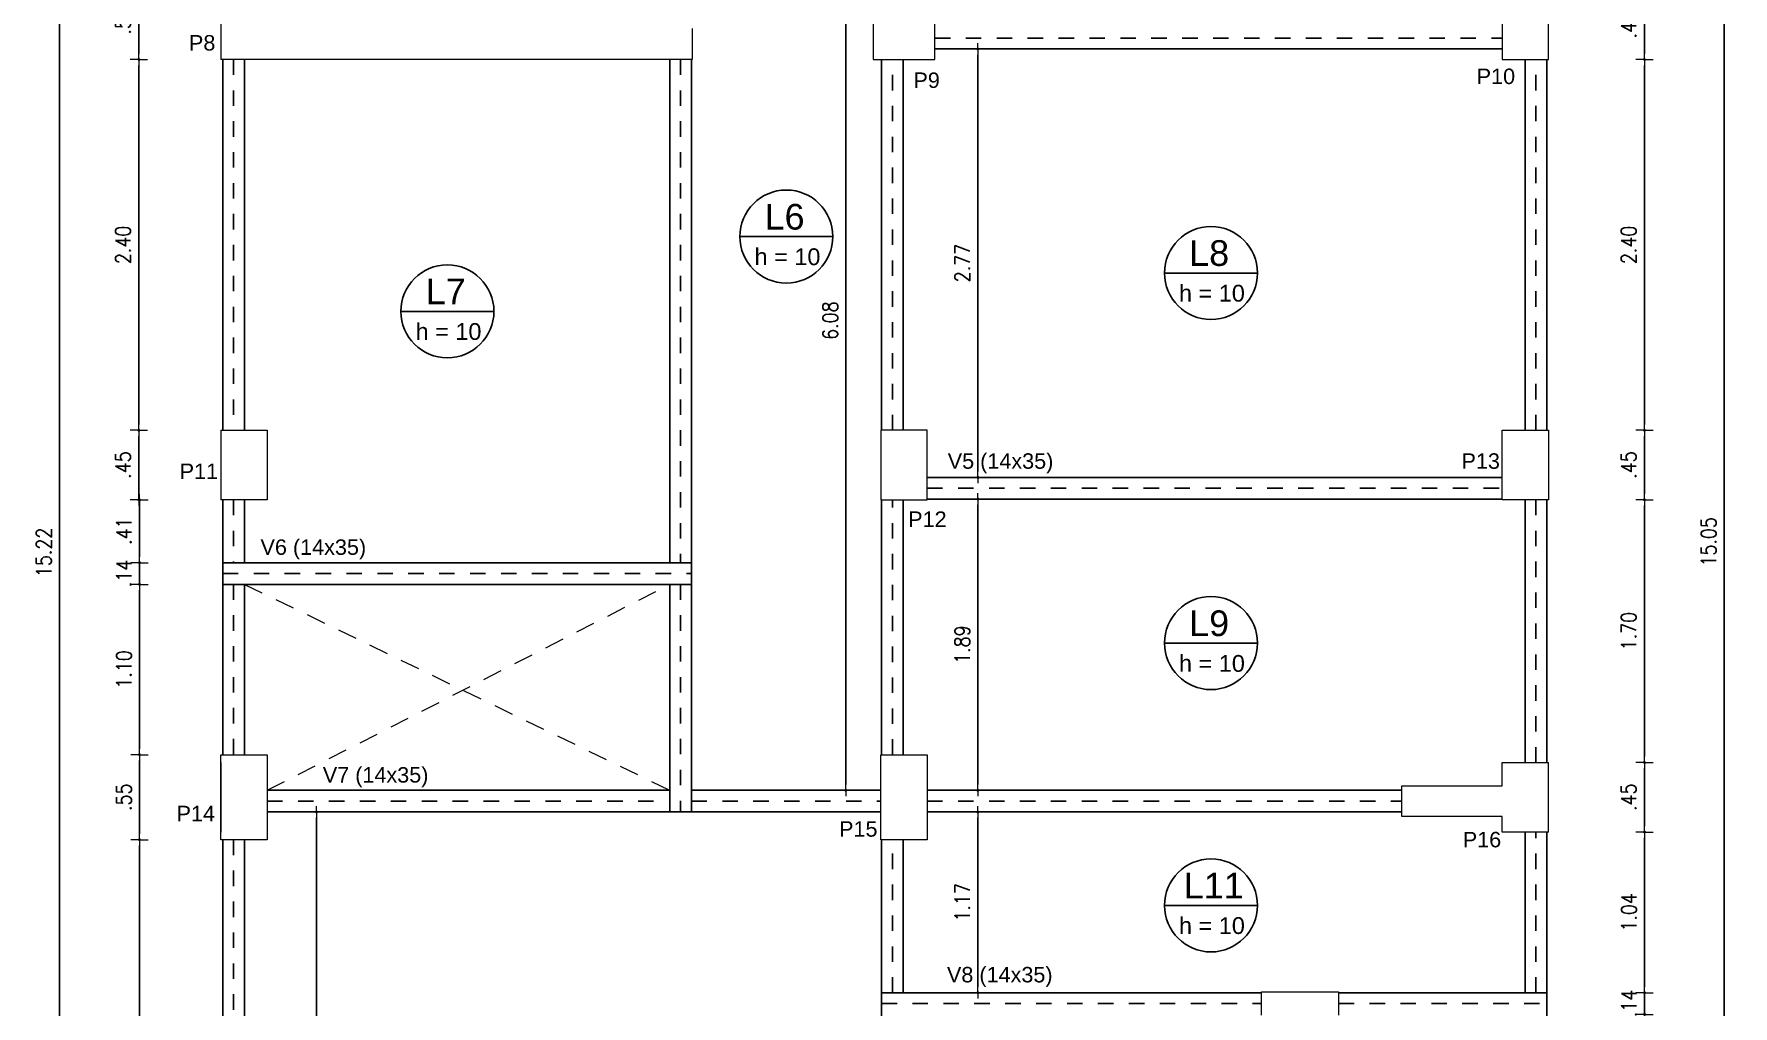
# Model space of a CAD drawing. Header units: millimetres. Extents: x 3231 to 3242, y 1355.4 to 1415.9.
# Drawn here: x 3230.98 to 3241.97, y 1400.95 to 1407.24 of the extents above; entities that cross this region are included whole.
import ezdxf

# ---------------------------------------------------------------- set-up
doc = ezdxf.new("R2010")
doc.units = ezdxf.units.MM
doc.linetypes.add('HIDDEN2', pattern=[4.7625, 3.175, -1.5875])
doc.linetypes.add('IMPORT-HIDDEN2', pattern=[0.1875, 0.125, -0.0625])
for name, color, linetype, lineweight in [('Cotas', 30, 'Continuous', 5), ('Nuevo_Dibujo & Figuras_Pluma_Nº__113', 7, 'Continuous', 25), ('Nuevo_Dibujo & Figuras_Pluma_Nº__2', 7, 'Continuous', 0), ('TEXTO', 3, 'Continuous', 0)]:
    doc.layers.add(name, color=color, linetype=linetype, lineweight=lineweight)
for name, color, linetype in [('eixo', 8, 'HIDDEN2'), ('LAJE', 1, 'Continuous'), ('Pilares', 2, 'Continuous'), ('viga', 4, 'Continuous')]:
    doc.layers.add(name, color=color, linetype=linetype)
doc.styles.get("Standard").update_dxf_attribs({"font": 'arial.ttf'})
doc.styles.add('T-COTA', font='ROMANS.SHX', dxfattribs={"width": 0.85})
doc.dimstyles.new('COTA 1-75', dxfattribs={"dimscale": 0.075, "dimtxt": 1.3, "dimasz": 0.5, "dimexe": 0.18, "dimexo": 0.0625, "dimgap": 0.7, "dimtad": 1, "dimtoh": 1, "dimzin": 4, "dimdsep": 46, "dimtxsty": 'T-COTA', "dimblk1": 'DOT', "dimblk2": 'DOT', "dimsah": 1, "dimcen": 2, "dimse1": 1, "dimse2": 1, "dimclrd": 253, "dimclre": 4, "dimclrt": 30, "dimadec": 0, "dimazin": 2, "dimtfac": 1, "dimtix": 1, "dimtmove": 2, "dimatfit": 2, "dimfxl": 1, "dimtolj": 1, "dimtzin": 0, "dimarcsym": 0})

# ---------------------------------------------------------------- blocks, each defined once
blk = doc.blocks.new('DOT')
at = {"color": 0, "linetype": 'ByBlock'}
for q in [(-1, 0), (0, 1.5), (0, -1.5), (1, 0)]:
    blk.add_line((0, 0), q, dxfattribs=at)
at = {"color": 0, "linetype": 'ByBlock', "const_width": 0.25}
blk.add_lwpolyline([(-0.125, 0, 1), (0.125, 0, 1)], format="xyb", close=True, dxfattribs=at)
blk = doc.blocks.new('*D109')
at = {"layer": 'Cotas', "color": 253, "lineweight": -2, "transparency": 16777216}
blk.add_line((3231.655, 1407.535), (3231.655, 1407.11), dxfattribs=at)
at = {"layer": 'Defpoints', "color": 0, "transparency": 16777216}
for p in [(3232.185, 1407.573), (3231.655, 1407.073), (3232.185, 1407.073)]:
    blk.add_point(p, dxfattribs=at)
at = {"layer": 'Cotas', "color": 253, "lineweight": -2, "transparency": 16777216, "xscale": 0.0375, "yscale": 0.0375, "zscale": 0.0375}
for p, rotation in [((3231.655, 1407.573), 90), ((3231.655, 1407.073), 270)]:
    blk.add_blockref('DOT', p, dxfattribs=dict(at, rotation=rotation))
at = {"layer": 'Cotas', "color": 30, "transparency": 16777216, "insert": (3231.553, 1407.323), "char_height": 0.0975, "attachment_point": 5, "rotation": 90, "style": 'T-COTA'}
blk.add_mtext('\\A1;.50', dxfattribs=at)
blk = doc.blocks.new('_Dot')
at = {"color": 0, "linetype": 'ByBlock', "lineweight": -2}
blk.add_line((-0.5, 0), (-1, 0), dxfattribs=at)
at = {"color": 0, "linetype": 'ByBlock', "const_width": 0.5}
blk.add_lwpolyline([(-0.25, 0, 1), (0.25, 0, 1)], format="xyb", close=True, dxfattribs=at)
blk = doc.blocks.new('*D110')
at = {"layer": 'Cotas', "color": 253, "lineweight": -2, "transparency": 16777216}
blk.add_line((3231.655, 1407.035), (3231.655, 1404.711), dxfattribs=at)
at = {"layer": 'Defpoints', "color": 0, "transparency": 16777216}
for p in [(3232.19, 1407.073), (3231.655, 1404.673), (3232.19, 1404.673)]:
    blk.add_point(p, dxfattribs=at)
at = {"layer": 'Cotas', "color": 253, "lineweight": -2, "transparency": 16777216, "xscale": 0.0375, "yscale": 0.0375, "zscale": 0.0375}
for p, rotation in [((3231.655, 1407.073), 90), ((3231.655, 1404.673), 270)]:
    blk.add_blockref('DOT', p, dxfattribs=dict(at, rotation=rotation))
at = {"layer": 'Cotas', "color": 30, "transparency": 16777216, "insert": (3231.553, 1405.873), "char_height": 0.0975, "attachment_point": 5, "rotation": 90, "style": 'T-COTA'}
blk.add_mtext('\\A1;2.40', dxfattribs=at)
blk = doc.blocks.new('*D111')
at = {"layer": 'Cotas', "color": 253, "lineweight": -2, "transparency": 16777216}
blk.add_line((3231.655, 1404.261), (3231.655, 1404.636), dxfattribs=at)
at = {"layer": 'Defpoints', "color": 0, "transparency": 16777216}
for p in [(3231.655, 1404.673), (3232.185, 1404.673), (3232.185, 1404.223)]:
    blk.add_point(p, dxfattribs=at)
at = {"layer": 'Cotas', "color": 253, "lineweight": -2, "transparency": 16777216, "xscale": 0.0375, "yscale": 0.0375, "zscale": 0.0375}
for p, rotation in [((3231.655, 1404.673), 90), ((3231.655, 1404.223), 270)]:
    blk.add_blockref('DOT', p, dxfattribs=dict(at, rotation=rotation))
at = {"layer": 'Cotas', "color": 30, "transparency": 16777216, "insert": (3231.553, 1404.448), "char_height": 0.0975, "attachment_point": 5, "rotation": 90, "style": 'T-COTA'}
blk.add_mtext('\\A1;.45', dxfattribs=at)
blk = doc.blocks.new('*D112')
at = {"layer": 'Cotas', "color": 253, "lineweight": -2, "transparency": 16777216}
blk.add_line((3231.659, 1404.186), (3231.659, 1403.854), dxfattribs=at)
at = {"layer": 'Defpoints', "color": 0, "transparency": 16777216}
for p in [(3232.185, 1404.223), (3231.659, 1403.816), (3232.198, 1403.816)]:
    blk.add_point(p, dxfattribs=at)
at = {"layer": 'Cotas', "color": 253, "lineweight": -2, "transparency": 16777216, "xscale": 0.0375, "yscale": 0.0375, "zscale": 0.0375}
for p, rotation in [((3231.659, 1404.223), 90), ((3231.659, 1403.816), 270)]:
    blk.add_blockref('DOT', p, dxfattribs=dict(at, rotation=rotation))
at = {"layer": 'Cotas', "color": 30, "transparency": 16777216, "insert": (3231.558, 1404.02), "char_height": 0.0975, "attachment_point": 5, "rotation": 90, "style": 'T-COTA'}
blk.add_mtext('\\A1;.41', dxfattribs=at)
blk = doc.blocks.new('*D113')
at = {"layer": 'Cotas', "color": 253, "lineweight": -2, "transparency": 16777216}
for p, q in [((3231.659, 1403.854), (3231.659, 1403.891)), ((3231.659, 1403.816), (3231.659, 1403.676)), ((3231.659, 1403.639), (3231.659, 1403.601))]:
    blk.add_line(p, q, dxfattribs=at)
at = {"layer": 'Defpoints', "color": 0, "transparency": 16777216}
for p in [(3232.198, 1403.816), (3231.659, 1403.676), (3232.198, 1403.676)]:
    blk.add_point(p, dxfattribs=at)
at = {"layer": 'Cotas', "color": 253, "lineweight": -2, "transparency": 16777216, "xscale": 0.0375, "yscale": 0.0375, "zscale": 0.0375}
for p, rotation in [((3231.659, 1403.816), 270), ((3231.659, 1403.676), 90)]:
    blk.add_blockref('DOT', p, dxfattribs=dict(at, rotation=rotation))
at = {"layer": 'Cotas', "color": 30, "transparency": 16777216, "insert": (3231.558, 1403.746), "char_height": 0.0975, "attachment_point": 5, "rotation": 90, "style": 'T-COTA'}
blk.add_mtext('\\A1;.14', dxfattribs=at)
blk = doc.blocks.new('*D114')
at = {"layer": 'Cotas', "color": 253, "lineweight": -2, "transparency": 16777216}
blk.add_line((3231.659, 1403.639), (3231.659, 1402.611), dxfattribs=at)
at = {"layer": 'Defpoints', "color": 0, "transparency": 16777216}
for p in [(3232.198, 1403.676), (3231.659, 1402.573), (3232.185, 1402.573)]:
    blk.add_point(p, dxfattribs=at)
at = {"layer": 'Cotas', "color": 253, "lineweight": -2, "transparency": 16777216, "xscale": 0.0375, "yscale": 0.0375, "zscale": 0.0375}
for p, rotation in [((3231.659, 1403.676), 90), ((3231.659, 1402.573), 270)]:
    blk.add_blockref('DOT', p, dxfattribs=dict(at, rotation=rotation))
at = {"layer": 'Cotas', "color": 30, "transparency": 16777216, "insert": (3231.558, 1403.125), "char_height": 0.0975, "attachment_point": 5, "rotation": 90, "style": 'T-COTA'}
blk.add_mtext('\\A1;1.10', dxfattribs=at)
blk = doc.blocks.new('*D115')
at = {"layer": 'Cotas', "color": 253, "lineweight": -2, "transparency": 16777216}
blk.add_line((3231.659, 1402.536), (3231.659, 1402.061), dxfattribs=at)
at = {"layer": 'Defpoints', "color": 0, "transparency": 16777216}
for p in [(3232.19, 1402.573), (3231.659, 1402.023), (3232.19, 1402.023)]:
    blk.add_point(p, dxfattribs=at)
at = {"layer": 'Cotas', "color": 253, "lineweight": -2, "transparency": 16777216, "xscale": 0.0375, "yscale": 0.0375, "zscale": 0.0375}
for p, rotation in [((3231.659, 1402.573), 90), ((3231.659, 1402.023), 270)]:
    blk.add_blockref('DOT', p, dxfattribs=dict(at, rotation=rotation))
at = {"layer": 'Cotas', "color": 30, "transparency": 16777216, "insert": (3231.558, 1402.298), "char_height": 0.0975, "attachment_point": 5, "rotation": 90, "style": 'T-COTA'}
blk.add_mtext('\\A1;.55', dxfattribs=at)
blk = doc.blocks.new('*D116')
at = {"layer": 'Cotas', "color": 253, "lineweight": -2, "transparency": 16777216}
blk.add_line((3231.659, 1401.986), (3231.659, 1396.861), dxfattribs=at)
at = {"layer": 'Defpoints', "color": 0, "transparency": 16777216}
for p in [(3232.185, 1402.023), (3231.659, 1396.823), (3232.185, 1396.823)]:
    blk.add_point(p, dxfattribs=at)
at = {"layer": 'Cotas', "color": 253, "lineweight": -2, "transparency": 16777216, "xscale": 0.0375, "yscale": 0.0375, "zscale": 0.0375}
for p, rotation in [((3231.659, 1402.023), 90), ((3231.659, 1396.823), 270)]:
    blk.add_blockref('DOT', p, dxfattribs=dict(at, rotation=rotation))
at = {"layer": 'Cotas', "color": 30, "transparency": 16777216, "insert": (3231.558, 1399.423), "char_height": 0.0975, "attachment_point": 5, "rotation": 90, "style": 'T-COTA'}
blk.add_mtext('\\A1;5.20', dxfattribs=at)
blk = doc.blocks.new('*D118')
at = {"layer": 'Cotas', "color": 253, "lineweight": -2, "transparency": 16777216}
blk.add_line((3231.142, 1396.311), (3231.142, 1411.456), dxfattribs=at)
at = {"layer": 'Defpoints', "color": 0, "transparency": 16777216}
for p in [(3231.142, 1411.493), (3232.185, 1411.493), (3232.185, 1396.273)]:
    blk.add_point(p, dxfattribs=at)
at = {"layer": 'Cotas', "color": 253, "lineweight": -2, "transparency": 16777216, "xscale": 0.0375, "yscale": 0.0375, "zscale": 0.0375}
for p, rotation in [((3231.142, 1411.493), 90), ((3231.142, 1396.273), 270)]:
    blk.add_blockref('DOT', p, dxfattribs=dict(at, rotation=rotation))
at = {"layer": 'Cotas', "color": 30, "transparency": 16777216, "insert": (3231.04, 1403.883), "char_height": 0.0975, "attachment_point": 5, "rotation": 90, "style": 'T-COTA'}
blk.add_mtext('\\A1;15.22', dxfattribs=at)
blk = doc.blocks.new('*D131')
at = {"layer": 'Cotas', "color": 253, "lineweight": -2, "transparency": 16777216}
for p, q in [((3241.396, 1401.071), (3241.396, 1401.108)), ((3241.396, 1400.893), (3241.396, 1401.033)), ((3241.396, 1400.856), (3241.396, 1400.818))]:
    blk.add_line(p, q, dxfattribs=at)
at = {"layer": 'Defpoints', "color": 0, "transparency": 16777216}
for p in [(3240.763, 1401.033), (3241.396, 1401.033), (3240.763, 1400.893)]:
    blk.add_point(p, dxfattribs=at)
at = {"layer": 'Cotas', "color": 253, "lineweight": -2, "transparency": 16777216, "xscale": 0.0375, "yscale": 0.0375, "zscale": 0.0375}
for p, rotation in [((3241.396, 1401.033), 270), ((3241.396, 1400.893), 90)]:
    blk.add_blockref('DOT', p, dxfattribs=dict(at, rotation=rotation))
at = {"layer": 'Cotas', "color": 30, "transparency": 16777216, "insert": (3241.295, 1400.963), "char_height": 0.0975, "attachment_point": 5, "rotation": 90, "style": 'T-COTA'}
blk.add_mtext('\\A1;.14', dxfattribs=at)
blk = doc.blocks.new('*D132')
at = {"layer": 'Cotas', "color": 253, "lineweight": -2, "transparency": 16777216}
blk.add_line((3241.396, 1401.071), (3241.396, 1402.036), dxfattribs=at)
at = {"layer": 'Defpoints', "color": 0, "transparency": 16777216}
for p in [(3240.775, 1402.073), (3241.396, 1402.073), (3240.763, 1401.033)]:
    blk.add_point(p, dxfattribs=at)
at = {"layer": 'Cotas', "color": 253, "lineweight": -2, "transparency": 16777216, "xscale": 0.0375, "yscale": 0.0375, "zscale": 0.0375}
for p, rotation in [((3241.396, 1402.073), 90), ((3241.396, 1401.033), 270)]:
    blk.add_blockref('DOT', p, dxfattribs=dict(at, rotation=rotation))
at = {"layer": 'Cotas', "color": 30, "transparency": 16777216, "insert": (3241.295, 1401.553), "char_height": 0.0975, "attachment_point": 5, "rotation": 90, "style": 'T-COTA'}
blk.add_mtext('\\A1;1.04', dxfattribs=at)
blk = doc.blocks.new('*D133')
at = {"layer": 'Cotas', "color": 253, "lineweight": -2, "transparency": 16777216}
blk.add_line((3241.396, 1402.486), (3241.396, 1402.111), dxfattribs=at)
at = {"layer": 'Defpoints', "color": 0, "transparency": 16777216}
for p in [(3240.775, 1402.523), (3240.775, 1402.073), (3241.396, 1402.073)]:
    blk.add_point(p, dxfattribs=at)
at = {"layer": 'Cotas', "color": 253, "lineweight": -2, "transparency": 16777216, "xscale": 0.0375, "yscale": 0.0375, "zscale": 0.0375}
for p, rotation in [((3241.396, 1402.523), 90), ((3241.396, 1402.073), 270)]:
    blk.add_blockref('DOT', p, dxfattribs=dict(at, rotation=rotation))
at = {"layer": 'Cotas', "color": 30, "transparency": 16777216, "insert": (3241.294, 1402.298), "char_height": 0.0975, "attachment_point": 5, "rotation": 90, "style": 'T-COTA'}
blk.add_mtext('\\A1;.45', dxfattribs=at)
blk = doc.blocks.new('*D134')
at = {"layer": 'Cotas', "color": 253, "lineweight": -2, "transparency": 16777216}
blk.add_line((3241.396, 1402.561), (3241.396, 1404.186), dxfattribs=at)
at = {"layer": 'Defpoints', "color": 0, "transparency": 16777216}
for p in [(3240.763, 1404.223), (3241.396, 1404.223), (3240.763, 1402.523)]:
    blk.add_point(p, dxfattribs=at)
at = {"layer": 'Cotas', "color": 253, "lineweight": -2, "transparency": 16777216, "xscale": 0.0375, "yscale": 0.0375, "zscale": 0.0375}
for p, rotation in [((3241.396, 1404.223), 90), ((3241.396, 1402.523), 270)]:
    blk.add_blockref('DOT', p, dxfattribs=dict(at, rotation=rotation))
at = {"layer": 'Cotas', "color": 30, "transparency": 16777216, "insert": (3241.294, 1403.373), "char_height": 0.0975, "attachment_point": 5, "rotation": 90, "style": 'T-COTA'}
blk.add_mtext('\\A1;1.70', dxfattribs=at)
blk = doc.blocks.new('*D135')
at = {"layer": 'Cotas', "color": 253, "lineweight": -2, "transparency": 16777216}
blk.add_line((3241.396, 1404.261), (3241.396, 1404.636), dxfattribs=at)
at = {"layer": 'Defpoints', "color": 0, "transparency": 16777216}
for p in [(3240.775, 1404.673), (3241.396, 1404.673), (3240.775, 1404.223)]:
    blk.add_point(p, dxfattribs=at)
at = {"layer": 'Cotas', "color": 253, "lineweight": -2, "transparency": 16777216, "xscale": 0.0375, "yscale": 0.0375, "zscale": 0.0375}
for p, rotation in [((3241.396, 1404.673), 90), ((3241.396, 1404.223), 270)]:
    blk.add_blockref('DOT', p, dxfattribs=dict(at, rotation=rotation))
at = {"layer": 'Cotas', "color": 30, "transparency": 16777216, "insert": (3241.294, 1404.448), "char_height": 0.0975, "attachment_point": 5, "rotation": 90, "style": 'T-COTA'}
blk.add_mtext('\\A1;.45', dxfattribs=at)
blk = doc.blocks.new('*D136')
at = {"layer": 'Cotas', "color": 253, "lineweight": -2, "transparency": 16777216}
blk.add_line((3241.396, 1404.711), (3241.396, 1407.035), dxfattribs=at)
at = {"layer": 'Defpoints', "color": 0, "transparency": 16777216}
for p in [(3240.775, 1407.073), (3241.396, 1407.073), (3240.693, 1404.673)]:
    blk.add_point(p, dxfattribs=at)
at = {"layer": 'Cotas', "color": 253, "lineweight": -2, "transparency": 16777216, "xscale": 0.0375, "yscale": 0.0375, "zscale": 0.0375}
for p, rotation in [((3241.396, 1407.073), 90), ((3241.396, 1404.673), 270)]:
    blk.add_blockref('DOT', p, dxfattribs=dict(at, rotation=rotation))
at = {"layer": 'Cotas', "color": 30, "transparency": 16777216, "insert": (3241.294, 1405.873), "char_height": 0.0975, "attachment_point": 5, "rotation": 90, "style": 'T-COTA'}
blk.add_mtext('\\A1;2.40', dxfattribs=at)
blk = doc.blocks.new('*D137')
at = {"layer": 'Cotas', "color": 253, "lineweight": -2, "transparency": 16777216}
blk.add_line((3241.396, 1407.11), (3241.396, 1407.485), dxfattribs=at)
at = {"layer": 'Defpoints', "color": 0, "transparency": 16777216}
for p in [(3240.763, 1407.523), (3241.396, 1407.523), (3240.775, 1407.073)]:
    blk.add_point(p, dxfattribs=at)
at = {"layer": 'Cotas', "color": 253, "lineweight": -2, "transparency": 16777216, "xscale": 0.0375, "yscale": 0.0375, "zscale": 0.0375}
for p, rotation in [((3241.396, 1407.523), 90), ((3241.396, 1407.073), 270)]:
    blk.add_blockref('DOT', p, dxfattribs=dict(at, rotation=rotation))
at = {"layer": 'Cotas', "color": 30, "transparency": 16777216, "insert": (3241.294, 1407.298), "char_height": 0.0975, "attachment_point": 5, "rotation": 90, "style": 'T-COTA'}
blk.add_mtext('\\A1;.45', dxfattribs=at)
blk = doc.blocks.new('*D142')
at = {"layer": 'Cotas', "color": 253, "lineweight": -2, "transparency": 16777216}
blk.add_line((3241.912, 1396.461), (3241.912, 1411.441), dxfattribs=at)
at = {"layer": 'Defpoints', "color": 0, "transparency": 16777216}
for p in [(3240.775, 1411.478), (3241.912, 1411.478), (3236.605, 1396.423)]:
    blk.add_point(p, dxfattribs=at)
at = {"layer": 'Cotas', "color": 253, "lineweight": -2, "transparency": 16777216, "xscale": 0.0375, "yscale": 0.0375, "zscale": 0.0375}
for p, rotation in [((3241.912, 1411.478), 90), ((3241.912, 1396.423), 270)]:
    blk.add_blockref('DOT', p, dxfattribs=dict(at, rotation=rotation))
at = {"layer": 'Cotas', "color": 30, "transparency": 16777216, "insert": (3241.811, 1403.951), "char_height": 0.0975, "attachment_point": 5, "rotation": 90, "style": 'T-COTA'}
blk.add_mtext('\\A1;15.05', dxfattribs=at)
blk = doc.blocks.new('*D150')
at = {"layer": 'Cotas', "color": 253, "lineweight": -2, "transparency": 16777216}
blk.add_line((3237.083, 1407.104), (3237.083, 1404.406), dxfattribs=at)
at = {"layer": 'Defpoints', "color": 0, "transparency": 16777216}
for p in [(3236.805, 1407.141), (3236.755, 1404.368), (3237.083, 1404.368)]:
    blk.add_point(p, dxfattribs=at)
at = {"layer": 'Cotas', "color": 253, "lineweight": -2, "transparency": 16777216, "xscale": 0.0375, "yscale": 0.0375, "zscale": 0.0375}
for p, rotation in [((3237.083, 1407.141), 90), ((3237.083, 1404.368), 270)]:
    blk.add_blockref('DOT', p, dxfattribs=dict(at, rotation=rotation))
at = {"layer": 'Cotas', "color": 30, "transparency": 16777216, "insert": (3236.982, 1405.755), "char_height": 0.0975, "attachment_point": 5, "rotation": 90, "style": 'T-COTA'}
blk.add_mtext('\\A1;2.77', dxfattribs=at)
blk = doc.blocks.new('*D151')
at = {"layer": 'Cotas', "color": 253, "lineweight": -2, "transparency": 16777216}
blk.add_line((3237.083, 1404.191), (3237.083, 1402.381), dxfattribs=at)
at = {"layer": 'Defpoints', "color": 0, "transparency": 16777216}
for p in [(3236.755, 1404.228), (3236.755, 1402.343), (3237.083, 1402.343)]:
    blk.add_point(p, dxfattribs=at)
at = {"layer": 'Cotas', "color": 253, "lineweight": -2, "transparency": 16777216, "xscale": 0.0375, "yscale": 0.0375, "zscale": 0.0375}
for p, rotation in [((3237.083, 1404.228), 90), ((3237.083, 1402.343), 270)]:
    blk.add_blockref('DOT', p, dxfattribs=dict(at, rotation=rotation))
at = {"layer": 'Cotas', "color": 30, "transparency": 16777216, "insert": (3236.982, 1403.286), "char_height": 0.0975, "attachment_point": 5, "rotation": 90, "style": 'T-COTA'}
blk.add_mtext('\\A1;1.89', dxfattribs=at)
blk = doc.blocks.new('*D152')
at = {"layer": 'Cotas', "color": 253, "lineweight": -2, "transparency": 16777216}
blk.add_line((3237.083, 1401.071), (3237.083, 1402.166), dxfattribs=at)
at = {"layer": 'Defpoints', "color": 0, "transparency": 16777216}
for p in [(3236.755, 1402.203), (3237.083, 1402.203), (3236.6, 1401.033)]:
    blk.add_point(p, dxfattribs=at)
at = {"layer": 'Cotas', "color": 253, "lineweight": -2, "transparency": 16777216, "xscale": 0.0375, "yscale": 0.0375, "zscale": 0.0375}
for p, rotation in [((3237.083, 1402.203), 90), ((3237.083, 1401.033), 270)]:
    blk.add_blockref('DOT', p, dxfattribs=dict(at, rotation=rotation))
at = {"layer": 'Cotas', "color": 30, "transparency": 16777216, "insert": (3236.982, 1401.618), "char_height": 0.0975, "attachment_point": 5, "rotation": 90, "style": 'T-COTA'}
blk.add_mtext('\\A1;1.17', dxfattribs=at)
blk = doc.blocks.new('*D155')
at = {"layer": 'Cotas', "color": 253, "lineweight": -2, "transparency": 16777216}
blk.add_line((3236.229, 1402.381), (3236.229, 1408.386), dxfattribs=at)
at = {"layer": 'Defpoints', "color": 0, "transparency": 16777216}
for p in [(3236.229, 1408.423), (3236.46, 1408.423), (3236.455, 1402.343)]:
    blk.add_point(p, dxfattribs=at)
at = {"layer": 'Cotas', "color": 253, "lineweight": -2, "transparency": 16777216, "xscale": 0.0375, "yscale": 0.0375, "zscale": 0.0375}
for p, rotation in [((3236.229, 1408.423), 90), ((3236.229, 1402.343), 270)]:
    blk.add_blockref('DOT', p, dxfattribs=dict(at, rotation=rotation))
at = {"layer": 'Cotas', "color": 30, "transparency": 16777216, "insert": (3236.128, 1405.383), "char_height": 0.0975, "attachment_point": 5, "rotation": 90, "style": 'T-COTA'}
blk.add_mtext('\\A1;6.08', dxfattribs=at)
blk = doc.blocks.new('*D159')
at = {"layer": 'Cotas', "color": 253, "lineweight": -2, "transparency": 16777216}
blk.add_line((3232.804, 1402.166), (3232.804, 1396.606), dxfattribs=at)
at = {"layer": 'Defpoints', "color": 0, "transparency": 16777216}
for p in [(3232.485, 1402.203), (3232.485, 1396.568), (3232.804, 1396.568)]:
    blk.add_point(p, dxfattribs=at)
at = {"layer": 'Cotas', "color": 253, "lineweight": -2, "transparency": 16777216, "xscale": 0.0375, "yscale": 0.0375, "zscale": 0.0375}
for p, rotation in [((3232.804, 1402.203), 90), ((3232.804, 1396.568), 270)]:
    blk.add_blockref('DOT', p, dxfattribs=dict(at, rotation=rotation))
at = {"layer": 'Cotas', "color": 30, "transparency": 16777216, "insert": (3232.703, 1399.386), "char_height": 0.0975, "attachment_point": 5, "rotation": 90, "style": 'T-COTA'}
blk.add_mtext('\\A1;5.64', dxfattribs=at)

msp = doc.modelspace()

# ---------------------------------------------------------------- linework, layer by layer
at = {"layer": 'eixo', "ltscale": 0.03}
for p, q in [((3236.805, 1407.211), (3240.475, 1407.211)), ((3232.268, 1407.073), (3232.268, 1404.673)), ((3235.16, 1407.073), (3235.16, 1403.816)), ((3236.53, 1404.673), (3236.53, 1407.073)), ((3240.693, 1404.673), (3240.693, 1407.073)), ((3236.755, 1404.298), (3240.475, 1404.298)), ((3232.268, 1404.223), (3232.268, 1403.816)), ((3236.53, 1402.573), (3236.53, 1404.223)), ((3240.693, 1402.523), (3240.693, 1404.223)), ((3232.198, 1403.746), (3235.23, 1403.746)), ((3232.268, 1403.676), (3232.268, 1402.573)), ((3235.16, 1403.676), (3235.16, 1402.203)), ((3232.485, 1402.273), (3235.09, 1402.273)), ((3235.23, 1402.273), (3236.455, 1402.273)), ((3236.755, 1402.273), (3239.825, 1402.273)), ((3240.693, 1401.033), (3240.693, 1402.073)), ((3232.268, 1402.023), (3232.268, 1396.823)), ((3236.53, 1401.033), (3236.53, 1402.023)), ((3236.46, 1400.963), (3238.917, 1400.963)), ((3239.417, 1400.963), (3240.763, 1400.963))]:
    msp.add_line(p, q, dxfattribs=at)
at = {"layer": 'LAJE'}
for p, q in [((3236.145, 1405.927), (3235.543, 1405.927)), ((3238.892, 1405.691), (3238.289, 1405.691)), ((3233.953, 1405.443), (3233.35, 1405.443)), ((3238.892, 1403.296), (3238.289, 1403.296)), ((3238.892, 1401.598), (3238.289, 1401.598))]:
    msp.add_line(p, q, dxfattribs=at)
for centre in [(3235.844, 1405.927), (3238.591, 1405.691), (3233.651, 1405.443), (3238.591, 1403.296), (3238.591, 1401.598)]:
    msp.add_circle(centre, 0.301, dxfattribs=at)
at = {"layer": 'Nuevo_Dibujo & Figuras_Pluma_Nº__113', "color": 7, "linetype": 'Continuous', "lineweight": 25}
msp.add_line((3239.652, 1407.211), (3239.637, 1407.211), dxfattribs=at)
at = {"layer": 'Nuevo_Dibujo & Figuras_Pluma_Nº__2', "linetype": 'IMPORT-HIDDEN2', "lineweight": 0}
for p, q in [((3232.338, 1403.676), (3235.09, 1402.343)), ((3232.485, 1402.343), (3235.09, 1403.676)), ((3235.09, 1403.676), (3235.09, 1402.288))]:
    msp.add_line(p, q, dxfattribs=at)
at = {"layer": 'Pilares', "linetype": 'Continuous', "lineweight": 0}
for p, q in [((3232.185, 1407.573), (3232.185, 1407.073)), ((3236.405, 1407.473), (3236.405, 1407.073)), ((3236.805, 1407.073), (3236.805, 1407.473)), ((3240.475, 1407.523), (3240.475, 1407.073)), ((3240.775, 1407.073), (3240.775, 1407.523)), ((3235.235, 1407.273), (3235.235, 1407.073)), ((3235.235, 1407.073), (3232.185, 1407.073)), ((3236.405, 1407.073), (3236.805, 1407.073)), ((3240.475, 1407.073), (3240.775, 1407.073)), ((3232.185, 1404.673), (3232.485, 1404.673)), ((3232.185, 1404.673), (3232.185, 1404.223)), ((3232.485, 1404.673), (3232.485, 1404.223)), ((3236.755, 1404.673), (3236.455, 1404.673)), ((3236.455, 1404.673), (3236.455, 1404.223)), ((3236.755, 1404.223), (3236.755, 1404.673)), ((3240.475, 1404.673), (3240.775, 1404.673)), ((3240.475, 1404.223), (3240.475, 1404.673)), ((3240.775, 1404.673), (3240.775, 1404.223)), ((3232.485, 1404.223), (3232.185, 1404.223)), ((3236.455, 1404.223), (3236.755, 1404.223)), ((3240.775, 1404.223), (3240.475, 1404.223)), ((3232.185, 1402.573), (3232.485, 1402.573)), ((3232.185, 1402.023), (3232.185, 1402.573)), ((3232.185, 1402.523), (3232.185, 1402.073)), ((3232.485, 1402.573), (3232.485, 1402.023)), ((3236.455, 1402.023), (3236.455, 1402.573)), ((3236.455, 1402.573), (3236.755, 1402.573)), ((3236.755, 1402.573), (3236.755, 1402.023)), ((3240.475, 1402.373), (3240.475, 1402.523)), ((3240.475, 1402.523), (3240.775, 1402.523)), ((3240.775, 1402.073), (3240.775, 1402.523)), ((3239.825, 1402.373), (3240.475, 1402.373)), ((3239.825, 1402.173), (3239.825, 1402.373)), ((3240.475, 1402.173), (3239.825, 1402.173)), ((3240.475, 1402.073), (3240.475, 1402.173)), ((3240.775, 1402.073), (3240.475, 1402.073)), ((3232.485, 1402.023), (3232.185, 1402.023)), ((3236.755, 1402.023), (3236.455, 1402.023)), ((3238.917, 1401.038), (3239.417, 1401.038)), ((3238.917, 1400.888), (3238.917, 1401.038)), ((3239.417, 1401.038), (3239.417, 1400.888))]:
    msp.add_line(p, q, dxfattribs=at)
at = {"layer": 'viga', "ltscale": 0.03}
for p, q in [((3236.805, 1407.141), (3240.475, 1407.141)), ((3232.198, 1407.073), (3232.198, 1404.673)), ((3232.338, 1407.073), (3232.338, 1404.673)), ((3235.09, 1407.073), (3235.09, 1403.816)), ((3235.23, 1407.073), (3235.23, 1402.203)), ((3236.46, 1404.673), (3236.46, 1407.073)), ((3236.6, 1404.673), (3236.6, 1407.073)), ((3240.623, 1404.673), (3240.623, 1407.073)), ((3240.763, 1404.673), (3240.763, 1407.073)), ((3236.755, 1404.368), (3240.475, 1404.368)), ((3232.198, 1404.223), (3232.198, 1402.573)), ((3232.338, 1404.223), (3232.338, 1403.816)), ((3236.46, 1402.573), (3236.46, 1404.223)), ((3236.6, 1402.573), (3236.6, 1404.223)), ((3236.755, 1404.228), (3240.475, 1404.228)), ((3240.623, 1402.523), (3240.623, 1404.223)), ((3240.763, 1402.523), (3240.763, 1404.223)), ((3232.198, 1403.816), (3235.23, 1403.816)), ((3232.198, 1403.676), (3235.23, 1403.676)), ((3232.338, 1403.676), (3232.338, 1402.573)), ((3235.09, 1403.676), (3235.09, 1402.203)), ((3232.485, 1402.343), (3235.09, 1402.343)), ((3235.23, 1402.343), (3236.455, 1402.343)), ((3236.755, 1402.343), (3239.825, 1402.343)), ((3232.485, 1402.203), (3236.455, 1402.203)), ((3236.755, 1402.203), (3239.825, 1402.203)), ((3240.623, 1401.033), (3240.623, 1402.073)), ((3240.763, 1397.823), (3240.763, 1402.073)), ((3232.198, 1402.023), (3232.198, 1396.823)), ((3232.338, 1402.023), (3232.338, 1396.823)), ((3236.46, 1397.673), (3236.46, 1402.023)), ((3236.6, 1401.033), (3236.6, 1402.023)), ((3236.46, 1401.033), (3238.917, 1401.033)), ((3239.417, 1401.033), (3240.763, 1401.033))]:
    msp.add_line(p, q, dxfattribs=at)

# ---------------------------------------------------------------- texts
at = {"layer": 'LAJE'}
for s, height, p in [('L6', 0.1664, (3235.703, 1405.972)), ('L8', 0.1664, (3238.45, 1405.737)), ('h = 10 ', 0.1087, (3235.638, 1405.742)), ('L7', 0.1664, (3233.511, 1405.489)), ('h = 10 ', 0.1087, (3238.384, 1405.506)), ('h = 10 ', 0.1087, (3233.445, 1405.258)), ('L9', 0.1664, (3238.45, 1403.341)), ('h = 10 ', 0.1087, (3238.384, 1403.11)), ('L11', 0.1664, (3238.415, 1401.643)), ('h = 10 ', 0.1087, (3238.384, 1401.413))]:
    msp.add_text(s, height=height, dxfattribs=at).set_placement(p)
at = {"layer": 'TEXTO', "color": 3, "linetype": 'Continuous'}
for s, p in [('P8', (3231.979, 1407.131)), ('P9', (3236.666, 1406.889)), ('P10', (3240.31, 1406.914)), ('P11', (3231.919, 1404.358)), ('V5 (14x35)', (3236.888, 1404.424)), ('P13', (3240.212, 1404.424)), ('P12', (3236.632, 1404.048)), ('V6 (14x35)', (3232.442, 1403.867)), ('V7 (14x35)', (3232.845, 1402.393)), ('P14', (3231.899, 1402.143)), ('P15', (3236.185, 1402.043)), ('P16', (3240.22, 1401.974)), ('V8 (14x35)', (3236.883, 1401.1))]:
    msp.add_text(s, height=0.1, dxfattribs=at).set_placement(p)

# ---------------------------------------------------------------- dimensions: what is measured, and where the dimension line sits
at = {"layer": 'Cotas'}
for base, p1, p2, picture, middle in [((3231.142, 1411.493), (3232.185, 1396.273), (3232.185, 1411.493), '*D118', (3231.04, 1403.883)), ((3241.91218, 1411.47809), (3236.60532, 1396.4231), (3240.77532, 1411.47809), '*D142', (3241.81093, 1403.95059)), ((3236.229, 1408.423), (3236.455, 1402.343), (3236.46, 1408.423), '*D155', (3236.128, 1405.383)), ((3231.655, 1407.073), (3232.185, 1407.573), (3232.185, 1407.073), '*D109', (3231.553, 1407.323)), ((3241.396, 1407.523), (3240.775, 1407.073), (3240.763, 1407.523), '*D137', (3241.294, 1407.298)), ((3231.655, 1404.673), (3232.19, 1407.073), (3232.19, 1404.673), '*D110', (3231.553, 1405.873)), ((3237.083, 1404.368), (3236.805, 1407.141), (3236.755, 1404.368), '*D150', (3236.982, 1405.755)), ((3241.396, 1407.073), (3240.693, 1404.673), (3240.775, 1407.073), '*D136', (3241.294, 1405.873)), ((3231.655, 1404.673), (3232.185, 1404.223), (3232.185, 1404.673), '*D111', (3231.553, 1404.448)), ((3241.396, 1404.673), (3240.775, 1404.223), (3240.775, 1404.673), '*D135', (3241.294, 1404.448)), ((3231.659, 1403.816), (3232.185, 1404.223), (3232.198, 1403.816), '*D112', (3231.558, 1404.02)), ((3237.083048047, 1402.343105409), (3236.755319098, 1404.228105409), (3236.755319098, 1402.343105409), '*D151', (3236.981798047, 1403.285605409)), ((3241.396, 1404.223), (3240.763, 1402.523), (3240.763, 1404.223), '*D134', (3241.294, 1403.373)), ((3231.659, 1403.676), (3232.198, 1403.816), (3232.198, 1403.676), '*D113', (3231.558, 1403.746)), ((3231.659, 1402.573), (3232.198, 1403.676), (3232.185, 1402.573), '*D114', (3231.558, 1403.125)), ((3231.659, 1402.023), (3232.19, 1402.573), (3232.19, 1402.023), '*D115', (3231.558, 1402.298)), ((3241.396, 1402.073), (3240.775, 1402.523), (3240.775, 1402.073), '*D133', (3241.294, 1402.298)), ((3232.80393, 1396.5681), (3232.48532, 1402.20311), (3232.48532, 1396.5681), '*D159', (3232.70268, 1399.3856)), ((3237.083, 1402.203), (3236.6, 1401.033), (3236.755, 1402.203), '*D152', (3236.982, 1401.618)), ((3231.659, 1396.823), (3232.185, 1402.023), (3232.185, 1396.823), '*D116', (3231.558, 1399.423)), ((3241.396, 1402.073), (3240.763, 1401.033), (3240.775, 1402.073), '*D132', (3241.295, 1401.553)), ((3241.396, 1401.033), (3240.763, 1400.893), (3240.763, 1401.033), '*D131', (3241.295, 1400.963))]:
    dim = msp.add_linear_dim(base=base, p1=p1, p2=p2, angle=90, dimstyle='COTA 1-75', dxfattribs=at)
    dim.commit()
    dim.dimension.update_dxf_attribs({"geometry": picture, "text_midpoint": middle})

doc.saveas('drawing.dxf')
